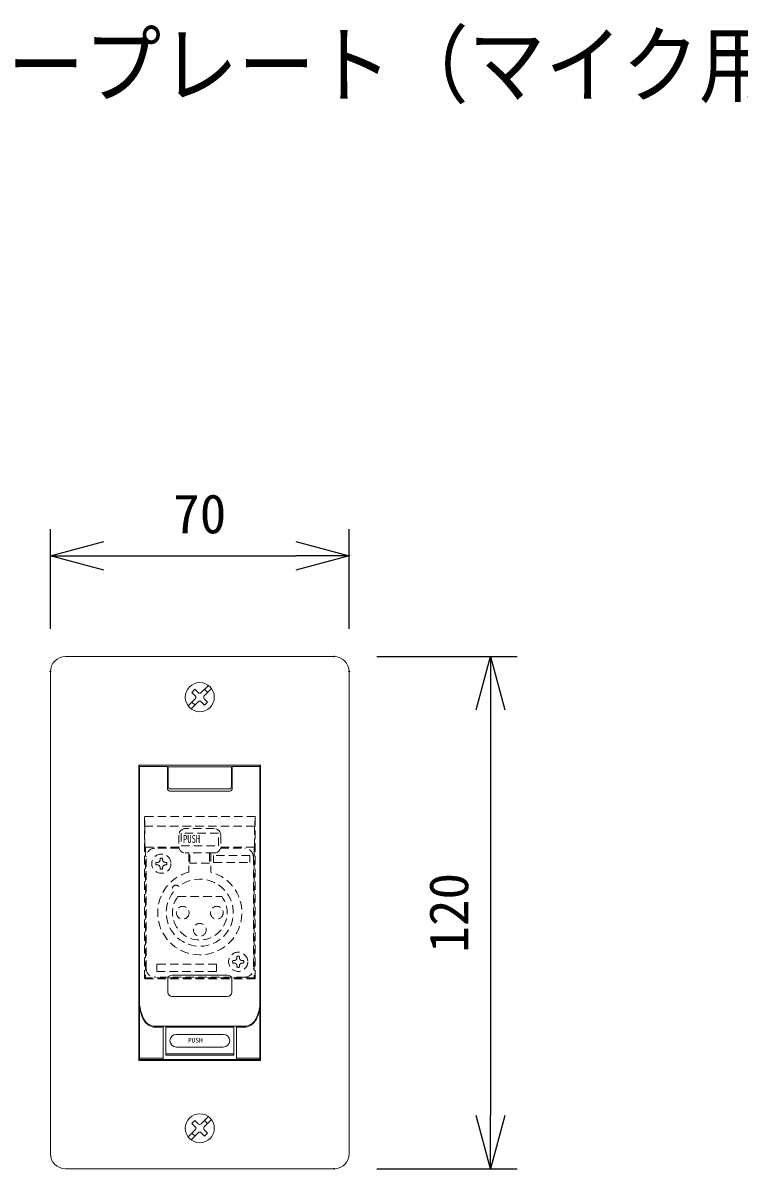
# Model space of a CAD drawing. Units: millimetres, scale not verified. Extents: x -62 to 63, y -56 to 57.
# Drawn here: x -20.4 to 13.2, y 3.1 to 56.8 of the extents above; entities that cross this region are included whole.
import ezdxf
from ezdxf.enums import TextEntityAlignment as Align

# ---------------------------------------------------------------- set-up
doc = ezdxf.new("R2010")
doc.units = ezdxf.units.MM
doc.header["$LTSCALE"] = 0.125
doc.header["$PDMODE"] = 32
doc.header["$PDSIZE"] = 0.025
doc.linetypes.add('USER1', pattern=[4.7625, 3.175, -1.5875])
for name, color, linetype in [('0-0_0', 7, 'Continuous'), ('0-1_Defpoints', 7, 'Continuous'), ('0-4_MOJI1', 7, 'Continuous'), ('0-6_SUNPO', 7, 'Continuous')]:
    doc.layers.add(name, color=color, linetype=linetype)
doc.layers.add('0-2_GAIKEI', color=1, linetype='Continuous', lineweight=18)
doc.styles.add('ＭＳ ゴシック', font='')
doc.styles.get('ＭＳ ゴシック').set_extended_font_data('MS Gothic')

# ---------------------------------------------------------------- blocks, each defined once
blk = doc.blocks.new('_Open30')
at = {"layer": '0-0_0'}
blk.add_line((0, 0), (-1, 0), dxfattribs=at)
blk.add_lwpolyline([(-1, 0.26795), (0, 0), (-1, -0.26795)], dxfattribs=at)
blk = doc.blocks.new('D3')
at = {"layer": '0-1_Defpoints'}
for p in [(59.4123, 93.3378), (45.4123, 87.9091), (59.4123, 87.9091)]:
    blk.add_point(p, dxfattribs=at)
at = {"layer": '0-6_SUNPO'}
for p, q in [((45.4123, 89.9091), (45.4123, 94.5878)), ((59.4123, 89.9091), (59.4123, 94.5878)), ((47.9123, 93.3378), (56.9123, 93.3378))]:
    blk.add_line(p, q, dxfattribs=at)
at = {"layer": '0-6_SUNPO', "xscale": 2.5, "yscale": 2.5, "rotation": 180}
blk.add_blockref('_Open30', (45.4123, 93.3378), dxfattribs=at)
at = {"layer": '0-6_SUNPO', "xscale": 2.5, "yscale": 2.5}
blk.add_blockref('_Open30', (59.4123, 93.3378), dxfattribs=at)
at = {"layer": '0-6_SUNPO', "style": 'ＭＳ ゴシック'}
blk.add_text('70', height=1.833, dxfattribs=at).set_placement((51.1623, 93.8378), align=Align.BOTTOM_LEFT)
blk = doc.blocks.new('D4')
at = {"layer": '0-1_Defpoints'}
for p in [(58.7123, 88.6099), (58.7123, 64.6099), (66.0412, 64.6099)]:
    blk.add_point(p, dxfattribs=at)
at = {"layer": '0-6_SUNPO'}
for p, q in [((60.7123, 88.6099), (67.2912, 88.6099)), ((66.0412, 86.1099), (66.0412, 67.1099)), ((60.7123, 64.6099), (67.2912, 64.6099))]:
    blk.add_line(p, q, dxfattribs=at)
at = {"layer": '0-6_SUNPO', "xscale": 2.5, "yscale": 2.5}
for p, rotation in [((66.0412, 88.6099), 90), ((66.0412, 64.6099), 270)]:
    blk.add_blockref('_Open30', p, dxfattribs=dict(at, rotation=rotation))
at = {"layer": '0-6_SUNPO', "style": 'ＭＳ ゴシック'}
blk.add_text('120', height=1.833, rotation=90, dxfattribs=at).set_placement((65.5412, 74.7349), align=Align.BOTTOM_LEFT)

msp = doc.modelspace()

# ---------------------------------------------------------------- linework, layer by layer
at = {"layer": '0-2_GAIKEI', "color": 7}
for p, q in [((-18.3774, 27.1189), (-5.7774, 27.1189)), ((-19.0774, 26.4181), (-19.0774, 3.8189)), ((-5.0774, 26.4189), (-5.0774, 3.8189)), ((-18.3774, 3.1189), (-5.7774, 3.1189))]:
    msp.add_line(p, q, dxfattribs=at)
at = {"layer": '0-2_GAIKEI'}
for p, q in [((-12.4451, 25.4452), (-12.3037, 25.5866)), ((-12.2896, 25.2896), (-12.4451, 25.4452)), ((-12.1481, 25.431), (-12.3037, 25.5866)), ((-12.0067, 25.431), (-11.6725, 25.7652)), ((-11.8653, 25.2896), (-11.5311, 25.6238)), ((-11.7111, 25.4465), (-11.8508, 25.5862)), ((-12.6237, 24.814), (-12.2896, 25.1482)), ((-12.4823, 24.6726), (-12.1481, 25.0068)), ((-12.3017, 24.8492), (-12.4451, 24.9926)), ((-11.8512, 24.8512), (-12.0067, 25.0068)), ((-11.7097, 24.9927), (-11.8653, 25.1482)), ((-11.8512, 24.8512), (-11.7097, 24.9927)), ((-14.9274, 22.0389), (-14.9274, 8.1989)), ((-14.9274, 22.0389), (-9.2274, 22.0389)), ((-9.2563, 22.0268), (-14.8963, 22.0268)), ((-14.8963, 22.0268), (-14.8963, 8.2389)), ((-9.2563, 22.0268), (-9.2563, 8.2389)), ((-9.2274, 22.0389), (-9.2274, 8.1989)), ((-14.8963, 21.971), (-13.5763, 21.971)), ((-13.5963, 21.9768), (-13.5963, 20.9403)), ((-13.5561, 21.959), (-13.5561, 21.0189)), ((-10.5966, 21.959), (-13.5561, 21.959)), ((-10.5966, 21.959), (-10.5966, 21.0189)), ((-10.5563, 21.9768), (-10.5563, 20.9403)), ((-10.5563, 21.9768), (-9.2663, 21.9768)), ((-10.6763, 20.8203), (-13.4763, 20.8203)), ((-13.4561, 20.9189), (-10.6966, 20.9189)), ((-13.5763, 12.0003), (-13.5763, 11.4003)), ((-10.7763, 12.2003), (-13.3763, 12.2003)), ((-10.5763, 12.0003), (-10.5763, 11.4003)), ((-10.7763, 11.2003), (-13.3763, 11.2003)), ((-14.1635, 9.7589), (-13.7963, 9.7589)), ((-9.9987, 9.8003), (-14.1539, 9.8003)), ((-13.7963, 9.8003), (-13.7963, 8.2389)), ((-13.6763, 9.8003), (-13.6763, 8.4389)), ((-10.4763, 9.7589), (-13.6763, 9.7589)), ((-12.4263, 9.7589), (-12.4263, 9.8003)), ((-11.7263, 9.7589), (-11.7263, 9.8003)), ((-10.4763, 9.8003), (-10.4763, 8.4389)), ((-10.3563, 9.8003), (-10.3563, 8.2389)), ((-9.9891, 9.7589), (-10.3563, 9.7589)), ((-13.1763, 9.4189), (-10.9763, 9.4189)), ((-13.1763, 8.8189), (-10.9763, 8.8189)), ((-14.9274, 8.1989), (-9.2274, 8.1989)), ((-13.7963, 8.3074), (-14.8963, 8.3074)), ((-9.2563, 8.2389), (-14.8963, 8.2389)), ((-10.4763, 8.5074), (-13.6763, 8.5074)), ((-13.6763, 8.4389), (-10.4763, 8.4389)), ((-9.2563, 8.3074), (-10.3563, 8.3074)), ((-12.4451, 5.2452), (-12.3037, 5.3866)), ((-12.1481, 5.231), (-12.3037, 5.3866)), ((-12.0067, 5.231), (-11.6725, 5.5652)), ((-11.8653, 5.0896), (-11.5311, 5.4238)), ((-11.7111, 5.2465), (-11.8508, 5.3862)), ((-12.6237, 4.614), (-12.2896, 4.9482)), ((-12.2896, 5.0896), (-12.4451, 5.2452)), ((-11.7097, 4.7927), (-11.8653, 4.9482)), ((-12.4823, 4.4726), (-12.1481, 4.8068)), ((-12.3017, 4.6492), (-12.4451, 4.7926)), ((-11.8512, 4.6512), (-12.0067, 4.8068)), ((-11.8512, 4.6512), (-11.7097, 4.7927))]:
    msp.add_line(p, q, dxfattribs=at)
at = {"layer": '0-2_GAIKEI', "linetype": 'USER1'}
for p, q in [((-14.6735, 19.6308), (-14.6456, 19.1689)), ((-9.4813, 19.6308), (-14.6735, 19.6308)), ((-14.6735, 12.0228), (-14.6735, 19.6308)), ((-9.4813, 19.6308), (-9.5093, 19.1689)), ((-9.4813, 12.0228), (-9.4813, 19.6308)), ((-9.5093, 19.1689), (-14.6456, 19.1689)), ((-14.6456, 18.1871), (-14.6456, 19.1689)), ((-11.1974, 18.8469), (-12.9574, 18.8469)), ((-12.9574, 18.8469), (-12.9574, 18.2469)), ((-11.3974, 19.0589), (-12.7574, 19.0589)), ((-11.1974, 18.2469), (-11.1974, 18.8469)), ((-9.5093, 18.1871), (-9.5093, 19.1689)), ((-13.0574, 18.7589), (-13.0574, 18.2189)), ((-11.0974, 18.7589), (-11.0974, 18.2189)), ((-13.0557, 18.1871), (-14.6456, 18.1871)), ((-14.6456, 18.1871), (-14.6274, 18.1689)), ((-14.6274, 18.1689), (-14.6274, 12.0689)), ((-14.5874, 12.4989), (-14.5874, 17.7389)), ((-13.0466, 18.1389), (-14.1874, 18.1389)), ((-12.9574, 18.2469), (-11.1974, 18.2469)), ((-11.3974, 17.9189), (-12.7574, 17.9189)), ((-12.5874, 17.9189), (-12.5874, 17.0259)), ((-12.5374, 17.4389), (-12.5374, 17.9189)), ((-11.6174, 17.9189), (-11.6174, 17.4389)), ((-11.5674, 17.9189), (-11.5674, 17.0259)), ((-11.1083, 18.1389), (-9.9674, 18.1389)), ((-9.5093, 18.1871), (-11.0991, 18.1871)), ((-9.5674, 17.7389), (-9.5674, 12.4989)), ((-9.5093, 18.1871), (-9.5274, 18.1689)), ((-9.5274, 18.1689), (-9.5274, 12.0689)), ((-14.1304, 17.4789), (-14.0574, 17.4789)), ((-14.1304, 17.3589), (-14.0574, 17.3589)), ((-13.9374, 17.6719), (-13.9374, 17.5989)), ((-13.9374, 17.1659), (-13.9374, 17.2389)), ((-13.8174, 17.6719), (-13.8174, 17.5989)), ((-13.8174, 17.1659), (-13.8174, 17.2389)), ((-13.6245, 17.4789), (-13.6974, 17.4789)), ((-13.6245, 17.3589), (-13.6974, 17.3589)), ((-11.6174, 17.4389), (-12.5374, 17.4389)), ((-13.1074, 15.8789), (-11.0475, 15.8789)), ((-10.3374, 13.0719), (-10.3374, 12.9989)), ((-10.2174, 13.0719), (-10.2174, 12.9989)), ((-14.0894, 12.7049), (-14.0894, 12.3649)), ((-11.2894, 12.7049), (-14.0894, 12.7049)), ((-14.0894, 12.3649), (-11.2894, 12.3649)), ((-11.2894, 12.3649), (-11.2894, 12.7049)), ((-10.5304, 12.8789), (-10.4574, 12.8789)), ((-10.5304, 12.7589), (-10.4574, 12.7589)), ((-10.3374, 12.5659), (-10.3374, 12.6389)), ((-10.2174, 12.5659), (-10.2174, 12.6389)), ((-10.0245, 12.8789), (-10.0974, 12.8789)), ((-10.0245, 12.7589), (-10.0974, 12.7589)), ((-9.4813, 12.0228), (-14.6735, 12.0228)), ((-9.5274, 12.0689), (-14.6274, 12.0689)), ((-9.9674, 12.0989), (-14.1874, 12.0989))]:
    msp.add_line(p, q, dxfattribs=at)
msp.add_lwpolyline([(-11.4274, 17.4789), (-9.7274, 17.4789), (-9.7274, 17.7989), (-11.4274, 17.7989)], close=True, dxfattribs=at)
at = {"layer": '0-2_GAIKEI'}
for centre in [(-12.0774, 25.2189), (-12.0774, 5.0189)]:
    msp.add_circle(centre, 0.68, dxfattribs=at)
at = {"layer": '0-2_GAIKEI', "linetype": 'USER1'}
for centre, radius in [((-13.8774, 17.4189), 0.45), ((-12.8774, 15.1189), 0.3), ((-11.2774, 15.1189), 0.3), ((-12.0774, 14.3189), 0.3), ((-10.2774, 12.8189), 0.45)]:
    msp.add_circle(centre, radius, dxfattribs=at)
at = {"layer": '0-2_GAIKEI', "color": 7}
for centre, start, end in [((-18.3774, 26.4189), 89.99998, 179.99997), ((-5.7774, 26.4189), 0, 89.99998), ((-18.3774, 3.8189), 180.00003, 270.00003), ((-5.7774, 3.8189), 270.00003, 0)]:
    msp.add_arc(centre, 0.7, start, end, dxfattribs=at)
at = {"layer": '0-2_GAIKEI'}
for centre, radius, start, end in [((-12.3603, 25.2189), 0.1, 314.99945, 45.00054), ((-12.0774, 25.5018), 0.1, 224.99944, 314.99954), ((-11.7946, 25.2189), 0.1, 134.99986, 225.00012), ((-12.0774, 24.9361), 0.1, 45.00042, 135.0006), ((-13.4561, 21.0189), 0.1, 180, 270), ((-10.6966, 21.0189), 0.1, 270, 0), ((-13.4763, 20.9403), 0.12, 180, 270), ((-10.6763, 20.9403), 0.12, 270, 0), ((-13.3763, 12.0003), 0.2, 90, 180), ((-10.7763, 12.0003), 0.2, 0, 90), ((-13.3763, 11.4003), 0.2, 180, 270), ((-10.7763, 11.4003), 0.2, 270, 0), ((-13.3963, 10.8295), 1.5, 180, 211.52587), ((-13.3868, 10.8709), 1.5, 184.37696, 211.52593), ((-10.7659, 10.8709), 1.5, 328.47413, 355.62304), ((-10.7563, 10.8295), 1.5, 328.47413, 0), ((-14.1635, 10.3589), 0.6, 211.52582, 270), ((-14.1539, 10.4003), 0.6, 211.52588, 270), ((-9.9987, 10.4003), 0.6, 270, 328.47418), ((-9.9891, 10.3589), 0.6, 270, 328.47418), ((-13.1763, 9.1189), 0.3, 90, 270), ((-10.9763, 9.1189), 0.3, 270, 90), ((-12.3603, 5.0189), 0.1, 314.99945, 45.00054), ((-12.0774, 5.3018), 0.1, 224.99944, 314.99954), ((-12.0774, 4.7361), 0.1, 45.00042, 135.0006), ((-11.7946, 5.0189), 0.1, 134.99986, 225.00012)]:
    msp.add_arc(centre, radius, start, end, dxfattribs=at)
at = {"layer": '0-2_GAIKEI', "linetype": 'USER1'}
for centre, radius, start, end in [((-12.7574, 18.7589), 0.3, 90, 180), ((-11.3974, 18.7589), 0.3, 0, 90), ((-14.1874, 17.7389), 0.4, 90, 180), ((-12.7574, 18.2189), 0.3, 180, 270), ((-11.3974, 18.2189), 0.3, 270, 0), ((-9.9674, 17.7389), 0.4, 0, 90), ((-13.8774, 17.4189), 0.26, 166.65764, 193.34236), ((-14.0574, 17.5989), 0.12, 270, 0), ((-14.0574, 17.2389), 0.12, 0, 90), ((-13.8774, 17.4189), 0.26, 76.65764, 103.34236), ((-13.6974, 17.5989), 0.12, 180, 270), ((-13.6974, 17.2389), 0.12, 90, 180), ((-13.8774, 17.4189), 0.26, 346.65764, 13.34236), ((-12.0774, 15.1189), 1.974, 104.97269, 75.02731), ((-13.8774, 17.4189), 0.26, 256.65764, 283.34236), ((-12.0774, 15.1189), 1.572, 141.39159, 128.60841), ((-13.1921, 16.2336), 0.1756, 40.36223, 229.63777), ((-12.0774, 15.1189), 1.28, 143.57643, 36.42357), ((-10.4574, 12.9989), 0.12, 270, 0), ((-10.2774, 12.8189), 0.26, 76.65764, 103.34236), ((-10.0974, 12.9989), 0.12, 180, 270), ((-14.1874, 12.4989), 0.4, 180, 270), ((-10.2774, 12.8189), 0.26, 166.65764, 193.34236), ((-10.4574, 12.6389), 0.12, 0, 90), ((-10.2774, 12.8189), 0.26, 256.65764, 283.34236), ((-10.0974, 12.6389), 0.12, 90, 180), ((-10.2774, 12.8189), 0.26, 346.65764, 13.34236), ((-9.9674, 12.4989), 0.4, 270, 0)]:
    msp.add_arc(centre, radius, start, end, dxfattribs=at)

# ---------------------------------------------------------------- block references
at = {"layer": '0-6_SUNPO'}
for name in ['D3', 'D4']:
    msp.add_blockref(name, (-64.4897, -61.491), dxfattribs=at)

# ---------------------------------------------------------------- texts
at = {"layer": '0-2_GAIKEI', "color": 7, "style": 'ＭＳ ゴシック', "width": 0.8}
msp.add_text('PUSH', height=0.3666, dxfattribs=at).set_placement((-12.8613, 18.283), align=Align.BOTTOM_LEFT)
at = {"layer": '0-2_GAIKEI', "color": 7, "style": 'ＭＳ ゴシック'}
msp.add_text('PUSH', height=0.2199, dxfattribs=at).set_placement((-12.6313, 8.9689), align=Align.BOTTOM_LEFT)
at = {"layer": '0-4_MOJI1', "style": 'ＭＳ ゴシック', "width": 0.9}
msp.add_text('コネクタープレート（マイク用ＸＬＲメス）', height=2.933, dxfattribs=at).set_placement((-35.4897, 52.509), align=Align.BOTTOM_LEFT)

doc.saveas('drawing.dxf')
